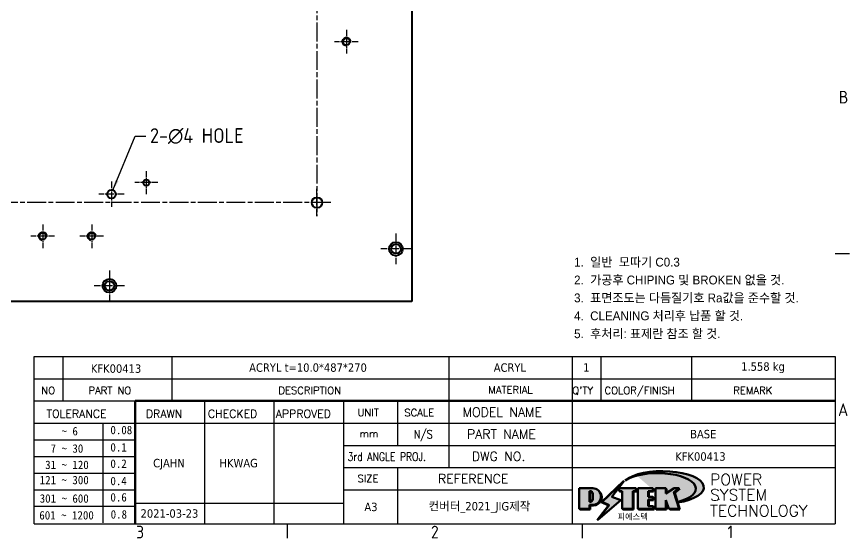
# Model space of a CAD drawing. Header units: millimetres. Extents: x 0 to 840, y 0 to 594.
# Drawn here: x 431.6 to 826.8, y 13.1 to 260.9 of the extents above; entities that cross this region are included whole.
import ezdxf
from ezdxf.enums import TextEntityAlignment as Align

# ---------------------------------------------------------------- set-up
doc = ezdxf.new("R2010")
doc.units = ezdxf.units.MM
doc.header["$LTSCALE"] = 2
doc.linetypes.add('CHAIN', pattern=[0.35429999999999995, 0.2362, -0.0295, 0.0591, -0.0295])
doc.layers.get('0').update_dxf_attribs({"color": 3, "lineweight": 25})
for name, color, linetype, lineweight in [('가시적인 것(ISO)', 3, 'Continuous', 40), ('가시적인 좁은 것(ISO)', 3, 'Continuous', 35), ('경계(ISO)', 7, 'Continuous', 25), ('기호(ISO)', 5, 'Continuous', 25), ('제목(ISO)', 5, 'Continuous', 50), ('중심 표식(ISO)', 1, 'Continuous', 25), ('중심선(ISO)', 1, 'Continuous', 25), ('해치(ISO)', 7, 'Continuous', 18)]:
    doc.layers.add(name, color=color, linetype=linetype, lineweight=lineweight)
doc.styles.add('HAN_291', font='')
doc.styles.add('HAN_370', font='', dxfattribs={"width": 2})
doc.styles.add('ISO Proportional', font='arial.ttf')
doc.styles.add('RC_284', font='ROMANC.shx')
doc.styles.add('RC_287', font='ROMANC.shx')
doc.styles.add('RC_292', font='ROMANC.shx')
doc.styles.add('ROMANT_294', font='romant.shx')
doc.styles.add('문자 텍스트_PSTEK_POSCO', font='isocp.shx')
doc.styles.add('치수 텍스트_PSTEK_POSCO', font='isocp.shx')
doc.styles.add('텍스트 스타일198', font='tahoma.ttf')
doc.styles.add('텍스트 스타일333', font='ROMANC.shx', dxfattribs={"width": 0.800000011920929})
doc.styles.get('HAN_291').set_extended_font_data('GulimChe')
doc.styles.get('HAN_370').set_extended_font_data('GulimChe')
doc.dimstyles.new('치수_PSTEK_POSCO$7', dxfattribs={"dimscale": 2, "dimtxt": 3.5, "dimasz": 2.5, "dimexe": 2, "dimexo": 2.5, "dimgap": 1, "dimtad": 1, "dimrnd": 1e-08, "dimdsep": 46, "dimtxsty": '치수 텍스트_PSTEK_POSCO', "dimcen": 0.09, "dimdle": 10, "dimclrd": 7, "dimclre": 7, "dimclrt": 2, "dimadec": 1, "dimazin": 2, "dimtfac": 1, "dimtmove": 0, "dimatfit": 3, "dimfxl": 0, "dimtolj": 1, "dimlwd": -1, "dimlwe": -1, "dimarcsym": 0})

# ---------------------------------------------------------------- blocks, each defined once
blk = doc.blocks.new('경계 Default Border')
at = {"layer": '경계(ISO)'}
for p, q in [((410, 74.25000190734863), (413.4000015258789, 74.25000190734863)), ((280, 10), (280, 6.599999666213989)), ((350, 10), (350, 6.599999666213989))]:
    blk.add_line(p, q, dxfattribs=at)
at = {"layer": '경계(ISO)', "color": 2, "char_height": 3.00000011920929, "attachment_point": 7, "style": '문자 텍스트_PSTEK_POSCO'}
for s, insert in [('B', (410.878270202895, 109.8463944559917)), ('A', (410.7144008173592, 35.61784856929444)), ('3', (244.1685395229535, 6.57139439638704)), ('2', (314.127739416884, 6.57139439638704)), ('1', (384.4860661041481, 6.59999988079071))]:
    blk.add_mtext(s, dxfattribs=dict(at, insert=insert))
blk = doc.blocks.new('제목 블록 PSTEK')
for color, points in [(252, [(317.2195697678507, 17.0593801673321), (322.0326348870767, 21.62682475217465), (322.2781991042243, 21.94392121864296), (317.0471853425802, 16.97985676345368), (318.7512090904202, 16.1899260703855), (316.0018030350395, 12.71868385740789), (316.3356552234328, 13.00206718743325), (318.9235935156908, 16.2694494742633)]), (5, [(321.6183518841322, 17.4193704504104), (319.5281351041078, 18.24969419629727), (322.4505835294948, 22.02344462252142), (317.2195697678507, 17.0593801673321), (318.9235935156908, 16.2694494742633), (316.1741874603099, 12.79820726128571)]), (1, [(324.4839107253602, 19.60711530335299), (325.2419748254881, 19.60711530335299), (325.2419748254881, 20.25857663940324), (321.2266040451076, 20.25857663940324), (321.2266040451076, 19.60711530335299), (321.9846681452406, 19.60711530335299), (321.9846681452406, 15.3430047401139), (324.4839107253602, 15.3430047401139)]), (252, [(324.6615819988275, 19.45905590879572), (325.4196460989604, 19.45905590879572), (325.4196460989604, 20.11051724484596), (325.2419748254881, 20.11051724484596), (325.2419748254881, 19.60711530335299), (324.4839107253602, 19.60711530335299), (324.4839107253602, 15.3430047401139), (322.1623394187076, 15.3430047401139), (322.1623394187076, 15.19494534555726), (324.6615819988275, 15.19494534555726)]), (1, [(329.2277337269622, 20.25857663940324), (325.65654113025, 20.25857663940324), (325.65654113025, 15.3430047401139), (329.3580259941756, 15.3430047401139), (329.3580259941756, 15.9944660761648), (328.1137701654877, 15.9944660761648), (328.1137701654877, 17.56360607323003), (329.2277337269622, 17.56360607323003), (329.2277337269622, 18.25543873810179), (328.1137701654877, 18.25543873810179), (328.1137701654877, 19.60711530335299), (329.2277337269622, 19.60711530335299)]), (252, [(328.2914414389548, 19.45905590879572), (329.4054050004294, 19.45905590879572), (329.4054050004294, 20.11051724484596), (329.2277337269622, 20.11051724484596), (329.2277337269622, 19.60711530335299), (328.1137701654877, 19.60711530335299), (328.1137701654877, 18.25543873810179), (328.2914414389548, 18.25543873810179)]), (1, [(332.3312149849806, 20.25857663940324), (329.8592894925411, 20.25857663940324), (329.8592894925411, 15.3430047401139), (332.3312149849806, 15.3430047401139), (332.3312149849806, 17.4318630164523), (333.0701931098801, 15.3430047401139), (335.4855464857051, 15.3430047401139), (334.2514536401189, 19.30614745124769), (335.4379594596742, 20.25857663940324), (334.3071782107978, 20.25857663940324), (332.3312149849806, 18.99741471888304)]), (252, [(332.5088862584528, 20.1105172448466), (332.3312149849806, 20.1105172448466), (332.3312149849806, 18.99741471888368), (332.5088862584528, 19.11081371413894)]), (252, [(335.6156307331414, 20.11051724484596), (335.2535118015555, 20.11051724484596), (334.2514536401189, 19.30614745124769), (335.4855464857051, 15.3430047401139), (333.1954852176545, 15.3430047401139), (333.2478643833523, 15.19494534555726), (335.6632177591723, 15.19494534555726), (334.4291249135862, 19.15808805669106)]), (252, [(321.9846681452406, 19.60711530335299), (321.4042753185749, 19.60711530335299), (321.4042753185749, 19.45905590879572), (321.9846681452406, 19.45905590879572)]), (252, [(328.2914414389548, 17.41554667867274), (329.4054050004294, 17.41554667867274), (329.4054050004294, 18.10737934354514), (329.2277337269622, 18.10737934354514), (329.2277337269622, 17.56360607323003), (328.1137701654877, 17.56360607323003), (328.1137701654877, 15.9944660761648), (328.2914414389548, 15.9944660761648)]), (252, [(329.5356972676428, 15.8464066816075), (329.3580259941756, 15.8464066816075), (329.3580259941756, 15.3430047401139), (325.8342124037171, 15.3430047401139), (325.8342124037171, 15.19494534555726), (329.5356972676428, 15.19494534555726)]), (252, [(332.5088862584528, 16.92964231796647), (332.3312149849806, 17.43186301645164), (332.3312149849806, 15.3430047401139), (330.0369607660135, 15.3430047401139), (330.0369607660135, 15.19494534555726), (332.5088862584528, 15.19494534555726)])]:
    blk.add_hatch(color=color).paths.add_polyline_path(points)
h = blk.add_hatch(color=1)
edge = h.paths.add_edge_path(flags=0)
edge.add_line((314.2242174273352, 19.60711530335299), (314.2242174273352, 17.00126995915134))
edge.add_line((314.2242174273352, 17.00126995915134), (314.3485873187598, 17.00126995915134))
edge.add_arc((314.3485873187598, 17.6527312952023), 0.6514613360509371, 270, 360)
edge.add_line((315.0000486548106, 17.6527312952023), (315.0000486548106, 18.95565396730211))
edge.add_arc((314.3485873187598, 18.95565396730212), 0.6514613360508712, 0, 90)
edge.add_line((314.3485873187598, 19.60711530335299), (314.2242174273352, 19.60711530335299))
edge = h.paths.add_edge_path()
edge.add_arc((314.9847713324306, 18.28938669179658), 1.969189947606664, 269.9999999999959, 450)
edge.add_line((314.9847713324306, 20.25857663940318), (311.7664314776902, 20.25857663940324))
edge.add_line((311.7664314776902, 20.25857663940324), (311.7664314776902, 15.3430047401139))
edge.add_line((311.7664314776902, 15.3430047401139), (314.2242174273352, 15.3430047401139))
edge.add_line((314.2242174273352, 15.3430047401139), (314.2242174273352, 16.32019674418991))
edge.add_line((314.2242174273352, 16.32019674418991), (314.9847713324307, 16.32019674418991))
h = blk.add_hatch(color=252)
edge = h.paths.add_edge_path()
edge.add_arc((314.9847713324309, 18.28938669179657), 1.969189947606666, 270, 406.8278729790604)
edge.add_arc((315.1624426058984, 18.1413272972396), 1.969189947606962, -90, 53.560984836317004, ccw=False)
edge.add_line((315.1624426058984, 16.17213734963263), (314.4018887008024, 16.17213734963263))
edge.add_line((314.4018887008024, 16.17213734963263), (314.4018887008024, 15.19494534555726))
edge.add_line((314.4018887008024, 15.19494534555726), (311.9441027511573, 15.19494534555726))
edge.add_line((311.9441027511573, 15.19494534555726), (311.9441027511573, 15.3430047401139))
edge.add_line((311.9441027511573, 15.3430047401139), (314.2242174273352, 15.3430047401139))
edge.add_line((314.2242174273352, 15.3430047401139), (314.2242174273352, 16.32019674418991))
edge.add_line((314.2242174273352, 16.32019674418991), (314.9847713324309, 16.32019674418991))
h = blk.add_hatch(color=252)
edge = h.paths.add_edge_path()
edge.add_line((314.4018887008024, 19.45905590879572), (314.5262585922315, 19.45905590879572))
edge.add_arc((314.5262585922314, 18.80759457274939), 0.6514613360463194, 60.4189348879147, 90.00000000000318, ccw=False)
edge.add_arc((314.3485873187602, 18.95565396730057), 0.6514613360524251, 39.96992292766206, 90.00000000009999)
edge.add_line((314.3485873187591, 19.60711530335307), (314.2242174273352, 19.60711530335298))
edge.add_line((314.2242174273352, 19.60711530335299), (314.2242174273352, 17.00126995915134))
edge.add_line((314.2242174273352, 17.00126995915134), (314.3485873187591, 17.00126995915134))
edge.add_arc((314.3485873187568, 17.652731295233), 0.6514613360816299, 270.0000000002, 274.6930825552478)
edge.add_line((314.4018887008024, 17.0034541317032), (314.4018887008024, 19.45905590879572))
at = {"layer": '해치(ISO)'}
h = blk.add_hatch(color=140, dxfattribs=at)
edge = h.paths.add_edge_path()
edge.add_ellipse((330.3660919371412, 20.15576403068321), major_axis=(9.100907360794343, 0), ratio=0.4069904968023172, start_angle=301.3098473703837, end_angle=507.7436900681698)
edge.add_ellipse((331.5340919371412, 20.4634168429492), major_axis=(-9.82350664112931, 0), ratio=0.3942600559756514, start_angle=111.51207141178469, end_angle=334.47025347086895, ccw=False)
edge.add_line((335.1363447531188, 16.8601935978785), (335.0955236905705, 16.99119398620872))
at = {"color": 180}
for p, q in [((182.475792979055, 11.79100474011392), (182.4757929790549, 51.56524660363496)), ((182.4757929790549, 51.56524660363496), (372.4757929537551, 51.56524660363496)), ((189.2651435055721, 51.56524660363496), (189.2651435055722, 41.00524660363494)), ((215.2152739891528, 41.00524660363494), (215.2152739891528, 51.56524660363496)), ((280.8758854511282, 51.56524660363496), (280.8758854511282, 41.00524660363494)), ((310.0881549537552, 51.56524660363496), (310.0881549537553, 41.00524660363494)), ((316.9044520275131, 51.56524660363496), (316.9044520275127, 41.00524660363494)), ((338.4566026226726, 51.56524660363496), (338.4566026226727, 41.00524660363494)), ((372.4757929537551, 51.56524660363496), (372.4757929537551, 11.79100474011389)), ((182.475792979055, 46.2852466036349), (372.4757929537551, 46.28524660363492)), ((182.475792979055, 41.00524660363493), (206.451475290024, 41.00524660363493)), ((222.9401812389276, 11.79100474011392), (222.9401812389276, 41.00524660363494)), ((239.4288871878316, 11.79100474011392), (239.4288871878316, 41.00524660363494)), ((255.9175931367356, 11.79100474011392), (255.9175931367356, 41.00524660363494)), ((268.6918866058747, 41.00524660363494), (268.6918866058747, 30.44524660363498)), ((280.8758854511282, 41.00524660363494), (280.8758854511282, 25.16524660363502)), ((310.088154953755, 41.00524660363494), (310.088154953755, 11.79100474011392)), ((182.475792979055, 35.72524660363497), (206.451475290024, 35.72524660363497)), ((198.8621818849491, 12.02524660363491), (198.8621818849491, 35.72524660363497)), ((206.451475290024, 35.72524660363497), (372.4757929537551, 35.72524660363497)), ((182.475792979055, 31.77524660363492), (206.451475290024, 31.77524660363492)), ((255.917593136736, 30.44524660363498), (372.4757929537552, 30.44524660363501)), ((182.475792979055, 27.82524660363487), (206.451475290024, 27.82524660363487)), ((182.475792979055, 23.87524660363505), (206.451475290024, 23.87524660363505)), ((255.9175931367359, 25.16524660363502), (372.4757929537552, 25.165246603635)), ((268.6918866058744, 25.16524660363502), (268.6918866058744, 11.79100474011392)), ((182.475792979055, 19.92524660363478), (206.451475290024, 19.92524660363478)), ((255.9175931367359, 19.88524660363481), (310.0881549537553, 19.88524660363481)), ((182.475792979055, 15.97524660363496), (206.451475290024, 15.97524660363496)), ((206.451475290024, 16.74100474011396), (255.9175931367359, 16.74100474011396)), ((182.475792979055, 11.79100474011392), (372.4757929537551, 11.79100474011389))]:
    blk.add_line(p, q, dxfattribs=at)
at = {"color": 7, "lineweight": 50}
for p, q in [((206.4514752900237, 11.79100474011392), (206.4514752900237, 41.00524660363494)), ((206.451475290024, 41.00524660363494), (372.4757929537551, 41.00524660363496))]:
    blk.add_line(p, q, dxfattribs=at)
at = {"color": 7}
for p, q in [((322.2781991042243, 21.94392121864296), (317.0471853425802, 16.97985676345368)), ((322.4505835294948, 22.02344462252142), (317.2195697678507, 17.0593801673321)), ((319.5281351041078, 18.24969419629727), (322.4505835294948, 22.02344462252142)), ((322.0326348870767, 21.62682475217465), (322.2781991042243, 21.94392121864296)), ((311.7664314776902, 20.25900474011391), (311.7664314776902, 15.34300474011391)), ((314.9847713324309, 20.25857663940324), (311.7664314776902, 20.25857663940324)), ((314.9847713324309, 20.25857663940324), (311.7664314776902, 20.25857663940324)), ((311.7664314776902, 20.25857663940324), (311.7664314776902, 15.3430047401139)), ((317.2195697678507, 17.0593801673321), (322.0326348870767, 21.62682475217465)), ((325.2419748254881, 20.25857663940324), (321.2266040451076, 20.25857663940324)), ((321.2266040451076, 20.25857663940324), (321.2266040451076, 19.60711530335299)), ((325.2419748254881, 20.25857663940324), (321.2266040451076, 20.25857663940324)), ((321.2266040451076, 20.25857663940324), (321.2266040451076, 19.60711530335299)), ((325.2419748254881, 19.60711530335299), (325.2419748254881, 20.25857663940324)), ((325.2419748254881, 19.60711530335299), (325.2419748254881, 20.25857663940324)), ((325.4196460989604, 20.11051724484596), (325.2419748254881, 20.11051724484596)), ((325.2419748254881, 20.11051724484596), (325.2419748254881, 19.60711530335299)), ((325.4196460989604, 19.45905590879572), (325.4196460989604, 20.11051724484596)), ((329.2277337269622, 20.25857663940324), (325.65654113025, 20.25857663940324)), ((325.65654113025, 20.25857663940324), (325.65654113025, 15.3430047401139)), ((325.65654113025, 20.25857663940324), (325.65654113025, 15.3430047401139)), ((329.2277337269622, 20.25857663940324), (325.65654113025, 20.25857663940324)), ((329.2277337269622, 19.60711530335299), (329.2277337269622, 20.25857663940324)), ((329.2277337269622, 19.60711530335299), (329.2277337269622, 20.25857663940324)), ((329.4054050004294, 20.11051724484596), (329.2277337269622, 20.11051724484596)), ((329.2277337269622, 20.11051724484596), (329.2277337269622, 19.60711530335299)), ((329.4054050004294, 19.45905590879572), (329.4054050004294, 20.11051724484596)), ((332.3312149849806, 20.25857663940324), (329.8592894925411, 20.25857663940324)), ((329.8592894925411, 20.25857663940324), (329.8592894925411, 15.3430047401139)), ((329.8592894925411, 20.25857663940324), (329.8592894925411, 15.3430047401139)), ((332.3312149849806, 20.25857663940324), (329.8592894925411, 20.25857663940324)), ((334.3071782107978, 20.25857663940324), (332.3312149849806, 18.99741471888304)), ((332.3312149849806, 18.99741471888304), (332.3312149849806, 20.25857663940324)), ((334.3071782107978, 20.25857663940324), (332.3312149849806, 18.99741471888304)), ((332.3312149849806, 18.99741471888304), (332.3312149849806, 20.25857663940324)), ((332.5088862584528, 20.1105172448466), (332.3312149849806, 20.1105172448466)), ((332.3312149849806, 20.1105172448466), (332.3312149849806, 18.99741471888368)), ((332.5088862584528, 19.11081371413894), (332.5088862584528, 20.1105172448466)), ((334.2514536401189, 19.30614745124769), (335.4379594596742, 20.25857663940324)), ((334.2514536401189, 19.30614745124769), (335.4379594596742, 20.25857663940324)), ((335.2535118015555, 20.11051724484596), (334.2514536401189, 19.30614745124769)), ((335.4379594596742, 20.25857663940324), (334.3071782107978, 20.25857663940324)), ((335.4379594596742, 20.25857663940324), (334.3071782107978, 20.25857663940324)), ((334.4291249135862, 19.15808805669104), (335.6156307331414, 20.11051724484596)), ((335.6156307331414, 20.11051724484596), (335.2535118015555, 20.11051724484596)), ((314.2242174273352, 17.00126995915134), (314.2242174273352, 19.60711530335299)), ((314.2242174273352, 19.60711530335299), (314.3485873187591, 19.60711530335299)), ((314.3485873187591, 19.60711530335299), (314.2242174273352, 19.60711530335299)), ((314.2242174273352, 19.60711530335299), (314.2242174273352, 17.00126995915134)), ((314.2242174273352, 17.00126995915134), (314.2242174273352, 19.60711530335299)), ((314.2242174273352, 19.60711530335299), (314.3485873187591, 19.60711530335299)), ((314.4018887008024, 19.45905590879572), (314.5262585922314, 19.45905590879572)), ((314.4018887008024, 17.0034541317032), (314.4018887008024, 19.45905590879572)), ((315.0000486548106, 18.95565396730275), (315.0000486548106, 17.65273129520161)), ((315.0000486548106, 18.95565396730275), (315.0000486548106, 17.65273129520161)), ((321.6183518841322, 17.4193704504104), (319.5281351041078, 18.24969419629727)), ((321.2266040451076, 19.60711530335299), (321.9846681452406, 19.60711530335299)), ((321.2266040451076, 19.60711530335299), (321.9846681452406, 19.60711530335299)), ((321.4042753185749, 19.60711530335299), (321.4042753185749, 19.45905590879572)), ((321.9846681452406, 19.60711530335299), (321.4042753185749, 19.60711530335299)), ((321.4042753185749, 19.45905590879572), (321.9846681452406, 19.45905590879572)), ((321.9846681452406, 19.60711530335299), (321.9846681452406, 15.3430047401139)), ((321.9846681452406, 19.45905590879572), (321.9846681452406, 19.60711530335299)), ((321.9846681452406, 19.60711530335299), (321.9846681452406, 15.3430047401139)), ((324.4839107253602, 19.60711530335299), (325.2419748254881, 19.60711530335299)), ((324.4839107253602, 15.3430047401139), (324.4839107253602, 19.60711530335299)), ((325.2419748254881, 19.60711530335299), (324.4839107253602, 19.60711530335299)), ((324.4839107253602, 19.60711530335299), (324.4839107253602, 15.3430047401139)), ((324.4839107253602, 19.60711530335299), (325.2419748254881, 19.60711530335299)), ((324.4839107253602, 15.3430047401139), (324.4839107253602, 19.60711530335299)), ((324.6615819988275, 19.45905590879572), (325.4196460989604, 19.45905590879572)), ((324.6615819988275, 15.19494534555726), (324.6615819988275, 19.45905590879572)), ((328.1137701654877, 18.25543873810179), (328.1137701654877, 19.60711530335299)), ((328.1137701654877, 19.60711530335299), (329.2277337269622, 19.60711530335299)), ((329.2277337269622, 19.60711530335299), (328.1137701654877, 19.60711530335299)), ((328.1137701654877, 19.60711530335299), (328.1137701654877, 18.25543873810179)), ((328.1137701654877, 18.25543873810179), (328.1137701654877, 19.60711530335299)), ((328.1137701654877, 19.60711530335299), (329.2277337269622, 19.60711530335299)), ((329.2277337269622, 18.25543873810179), (328.1137701654877, 18.25543873810179)), ((328.1137701654877, 18.25543873810179), (328.2914414389548, 18.25543873810179)), ((329.2277337269622, 18.25543873810179), (328.1137701654877, 18.25543873810179)), ((328.2914414389548, 18.25543873810179), (328.2914414389548, 19.45905590879572)), ((328.2914414389548, 19.45905590879572), (329.4054050004294, 19.45905590879572)), ((329.2277337269622, 17.56360607323003), (329.2277337269622, 18.25543873810179)), ((329.2277337269622, 17.56360607323003), (329.2277337269622, 18.25543873810179)), ((329.4054050004294, 18.10737934354514), (329.2277337269622, 18.10737934354514)), ((329.2277337269622, 18.10737934354514), (329.2277337269622, 17.56360607323003)), ((329.4054050004294, 17.41554667867274), (329.4054050004294, 18.10737934354514)), ((332.3312149849806, 18.99741471888368), (332.5088862584528, 19.11081371413894)), ((335.4855464857051, 15.3430047401139), (334.2514536401189, 19.30614745124769)), ((334.2514536401189, 19.30614745124769), (335.4855464857051, 15.3430047401139)), ((335.4855464857051, 15.3430047401139), (334.2514536401189, 19.30614745124769)), ((335.6632177591723, 15.19494534555726), (334.4291249135862, 19.15808805669104)), ((314.3485873187591, 17.00126995915134), (314.2242174273352, 17.00126995915134)), ((314.2242174273352, 17.00126995915134), (314.3485873187591, 17.00126995915134)), ((314.3485873187591, 17.00126995915134), (314.2242174273352, 17.00126995915134)), ((314.2242174273352, 16.32019674418991), (314.9847713324309, 16.32019674418991)), ((314.2242174273352, 15.3430047401139), (314.2242174273352, 16.32019674418991)), ((314.9847713324309, 16.32019674418991), (314.2242174273352, 16.32019674418991)), ((314.2242174273352, 16.32019674418991), (314.2242174273352, 15.3430047401139)), ((314.2242174273352, 16.32019674418991), (314.9847713324309, 16.32019674418991)), ((314.2242174273352, 15.3430047401139), (314.2242174273352, 16.32019674418991)), ((314.4018887008024, 16.17213734963263), (315.162442605898, 16.17213734963263)), ((314.4018887008024, 15.19494534555726), (314.4018887008024, 16.17213734963263)), ((318.7512090904202, 16.1899260703855), (316.0018030350395, 12.71868385740789)), ((316.1741874603099, 12.79820726128571), (321.6183518841322, 17.4193704504104)), ((318.9235935156908, 16.2694494742633), (316.1741874603099, 12.79820726128571)), ((316.3356552234328, 13.00206718743325), (318.9235935156908, 16.2694494742633)), ((317.0471853425802, 16.97985676345368), (318.7512090904202, 16.1899260703855)), ((318.9235935156908, 16.2694494742633), (317.2195697678507, 17.0593801673321)), ((317.2195697678507, 17.0593801673321), (318.9235935156908, 16.2694494742633)), ((328.1137701654877, 17.56360607323003), (329.2277337269622, 17.56360607323003)), ((328.1137701654877, 15.9944660761648), (328.1137701654877, 17.56360607323003)), ((329.2277337269622, 17.56360607323003), (328.1137701654877, 17.56360607323003)), ((328.1137701654877, 17.56360607323003), (328.1137701654877, 15.9944660761648)), ((328.1137701654877, 17.56360607323003), (329.2277337269622, 17.56360607323003)), ((328.1137701654877, 15.9944660761648), (328.1137701654877, 17.56360607323003)), ((329.3580259941756, 15.9944660761648), (328.1137701654877, 15.9944660761648)), ((328.1137701654877, 15.9944660761648), (328.2914414389548, 15.9944660761648)), ((329.3580259941756, 15.9944660761648), (328.1137701654877, 15.9944660761648)), ((328.2914414389548, 15.9944660761648), (328.2914414389548, 17.41554667867274)), ((328.2914414389548, 17.41554667867274), (329.4054050004294, 17.41554667867274)), ((329.3580259941756, 15.3430047401139), (329.3580259941756, 15.9944660761648)), ((329.3580259941756, 15.3430047401139), (329.3580259941756, 15.9944660761648)), ((329.5356972676428, 15.8464066816075), (329.3580259941756, 15.8464066816075)), ((329.3580259941756, 15.8464066816075), (329.3580259941756, 15.3430047401139)), ((329.5356972676428, 15.19494534555726), (329.5356972676428, 15.8464066816075)), ((332.3312149849806, 17.4318630164523), (333.0701931098801, 15.3430047401139)), ((332.3312149849806, 15.3430047401139), (332.3312149849806, 17.4318630164523)), ((332.5088862584528, 16.92964231796647), (332.3312149849806, 17.43186301645164)), ((332.3312149849806, 17.43186301645164), (332.3312149849806, 15.3430047401139)), ((332.3312149849806, 17.4318630164523), (333.0701931098801, 15.3430047401139)), ((332.3312149849806, 15.3430047401139), (332.3312149849806, 17.4318630164523)), ((332.5088862584528, 15.19494534555726), (332.5088862584528, 16.92964231796647)), ((345.0447381189468, 17.50375595811051), (344.9867755289346, 17.689895936919)), ((311.7664314776902, 15.3430047401139), (314.2242174273352, 15.3430047401139)), ((311.7664314776902, 15.3430047401139), (314.2242174273352, 15.3430047401139)), ((314.2242174273352, 15.3430047401139), (311.9441027511573, 15.3430047401139)), ((311.9441027511573, 15.3430047401139), (311.9441027511573, 15.19494534555726)), ((311.9441027511573, 15.19494534555726), (314.4018887008024, 15.19494534555726)), ((321.9846681452406, 15.3430047401139), (324.4839107253602, 15.3430047401139)), ((321.9846681452406, 15.3430047401139), (324.4839107253602, 15.3430047401139)), ((324.4839107253602, 15.3430047401139), (322.1623394187076, 15.3430047401139)), ((322.1623394187076, 15.3430047401139), (322.1623394187076, 15.19494534555726)), ((322.1623394187076, 15.19494534555726), (324.6615819988275, 15.19494534555726)), ((325.65654113025, 15.3430047401139), (329.3580259941756, 15.3430047401139)), ((325.65654113025, 15.3430047401139), (329.3580259941756, 15.3430047401139)), ((329.3580259941756, 15.3430047401139), (325.8342124037171, 15.3430047401139)), ((325.8342124037171, 15.3430047401139), (325.8342124037171, 15.19494534555726)), ((325.8342124037171, 15.19494534555726), (329.5356972676428, 15.19494534555726)), ((329.8592894925411, 15.3430047401139), (332.3312149849806, 15.3430047401139)), ((329.8592894925411, 15.3430047401139), (332.3312149849806, 15.3430047401139)), ((332.3312149849806, 15.3430047401139), (330.0369607660135, 15.3430047401139)), ((330.0369607660135, 15.3430047401139), (330.0369607660135, 15.19494534555726)), ((330.0369607660135, 15.19494534555726), (332.5088862584528, 15.19494534555726)), ((333.0701931098801, 15.3430047401139), (335.4855464857051, 15.3430047401139)), ((333.0701931098801, 15.3430047401139), (335.4855464857051, 15.3430047401139)), ((335.4855464857051, 15.3430047401139), (333.1954852176545, 15.3430047401139)), ((333.1954852176545, 15.3430047401139), (333.2478643833523, 15.19494534555726)), ((333.2478643833523, 15.19494534555726), (335.6632177591723, 15.19494534555726)), ((316.0018030350395, 12.71868385740789), (316.3356552234328, 13.00206718743325))]:
    blk.add_line(p, q, dxfattribs=at)
at = {"color": 5}
for p, q in [((322.4505835294948, 22.02344462252142), (317.2195697678507, 17.0593801673321)), ((319.5281351041078, 18.24969419629727), (322.4505835294948, 22.02344462252142)), ((321.6183518841322, 17.4193704504104), (319.5281351041078, 18.24969419629727)), ((316.1741874603099, 12.79820726128571), (321.6183518841322, 17.4193704504104)), ((318.9235935156908, 16.2694494742633), (316.1741874603099, 12.79820726128571)), ((317.2195697678507, 17.0593801673321), (318.9235935156908, 16.2694494742633))]:
    blk.add_line(p, q, dxfattribs=at)
at = {"color": 1}
for p, q in [((314.9847713324309, 20.25857663940324), (311.7664314776902, 20.25857663940324)), ((311.7664314776902, 20.25857663940324), (311.7664314776902, 15.3430047401139)), ((325.2419748254881, 20.25857663940324), (321.2266040451076, 20.25857663940324)), ((321.2266040451076, 20.25857663940324), (321.2266040451076, 19.60711530335299)), ((325.2419748254881, 19.60711530335299), (325.2419748254881, 20.25857663940324)), ((329.2277337269622, 20.25857663940324), (325.65654113025, 20.25857663940324)), ((325.65654113025, 20.25857663940324), (325.65654113025, 15.3430047401139)), ((329.2277337269622, 19.60711530335299), (329.2277337269622, 20.25857663940324)), ((332.3312149849806, 20.25857663940324), (329.8592894925411, 20.25857663940324)), ((329.8592894925411, 20.25857663940324), (329.8592894925411, 15.3430047401139)), ((334.3071782107978, 20.25857663940324), (332.3312149849806, 18.99741471888304)), ((332.3312149849806, 18.99741471888304), (332.3312149849806, 20.25857663940324)), ((334.2514536401189, 19.30614745124769), (335.4379594596742, 20.25857663940324)), ((335.4379594596742, 20.25857663940324), (334.3071782107978, 20.25857663940324)), ((314.2242174273352, 17.00126995915134), (314.2242174273352, 19.60711530335299)), ((314.2242174273352, 19.60711530335299), (314.3485873187591, 19.60711530335299)), ((315.0000486548106, 18.95565396730275), (315.0000486548106, 17.65273129520161)), ((321.2266040451076, 19.60711530335299), (321.9846681452406, 19.60711530335299)), ((321.9846681452406, 19.60711530335299), (321.9846681452406, 15.3430047401139)), ((324.4839107253602, 19.60711530335299), (325.2419748254881, 19.60711530335299)), ((324.4839107253602, 15.3430047401139), (324.4839107253602, 19.60711530335299)), ((328.1137701654877, 18.25543873810179), (328.1137701654877, 19.60711530335299)), ((328.1137701654877, 19.60711530335299), (329.2277337269622, 19.60711530335299)), ((329.2277337269622, 18.25543873810179), (328.1137701654877, 18.25543873810179)), ((329.2277337269622, 17.56360607323003), (329.2277337269622, 18.25543873810179)), ((335.4855464857051, 15.3430047401139), (334.2514536401189, 19.30614745124769)), ((314.3485873187591, 17.00126995915134), (314.2242174273352, 17.00126995915134)), ((314.2242174273352, 16.32019674418991), (314.9847713324309, 16.32019674418991)), ((314.2242174273352, 15.3430047401139), (314.2242174273352, 16.32019674418991)), ((328.1137701654877, 17.56360607323003), (329.2277337269622, 17.56360607323003)), ((328.1137701654877, 15.9944660761648), (328.1137701654877, 17.56360607323003)), ((329.3580259941756, 15.9944660761648), (328.1137701654877, 15.9944660761648)), ((329.3580259941756, 15.3430047401139), (329.3580259941756, 15.9944660761648)), ((332.3312149849806, 17.4318630164523), (333.0701931098801, 15.3430047401139)), ((332.3312149849806, 15.3430047401139), (332.3312149849806, 17.4318630164523)), ((311.7664314776902, 15.3430047401139), (314.2242174273352, 15.3430047401139)), ((321.9846681452406, 15.3430047401139), (324.4839107253602, 15.3430047401139)), ((325.65654113025, 15.3430047401139), (329.3580259941756, 15.3430047401139)), ((329.8592894925411, 15.3430047401139), (332.3312149849806, 15.3430047401139)), ((333.0701931098801, 15.3430047401139), (335.4855464857051, 15.3430047401139))]:
    blk.add_line(p, q, dxfattribs=at)
at = {"color": 7}
for centre, radius, start, end in [((314.9847713324309, 18.28938669179658), 1.969189947606665, 270, 90), ((314.9847713324309, 18.28938669179658), 1.969189947606665, 270, 90), ((314.3485873187598, 18.95565396730211), 0.6514613360508712, 0, 90), ((314.3485873187602, 18.95565396730057), 0.6514613360524251, 39.96992292766117, 90), ((314.3485873187598, 18.95565396730212), 0.6514613360508712, 0, 90), ((314.5262585922314, 18.80759457274939), 0.6514613360463193, 60.41893488791137, 90), ((314.9847713324307, 18.2893866917965), 1.969189947606594, 270, 46.82787297909833), ((315.1624426058984, 18.1413272972396), 1.969189947606961, 270, 53.56098483636067), ((314.3485873187597, 17.65273129520228), 0.6514613360509381, 270, 0), ((314.3485873187598, 17.6527312952023), 0.6514613360509381, 270, 0), ((314.3485873187568, 17.652731295233), 0.6514613360816299, 270, 274.6930825552478)]:
    blk.add_arc(centre, radius, start, end, dxfattribs=at)
at = {"color": 1}
for centre, radius, start, end in [((314.9847713324309, 18.28938669179657), 1.969189947606665, 270, 90), ((314.3485873187598, 18.95565396730211), 0.6514613360508712, 0, 90), ((314.3485873187598, 17.6527312952023), 0.6514613360509381, 270, 0)]:
    blk.add_arc(centre, radius, start, end, dxfattribs=at)
at = {"layer": '제목(ISO)', "lineweight": 18}
blk.add_line((182.475792979055, 35.72500474011393), (182.475792979055, 11.79100474011392), dxfattribs=at)
at = {"layer": '제목(ISO)'}
for p, q in [((322.2781991042243, 21.94392121864296), (317.0471853425802, 16.97985676345368)), ((322.4505835294948, 22.02344462252142), (317.2195697678507, 17.0593801673321)), ((319.5281351041078, 18.24969419629727), (322.4505835294948, 22.02344462252142)), ((322.0326348870767, 21.62682475217465), (322.2781991042243, 21.94392121864296)), ((314.9847713324306, 20.25857663940324), (311.7664314776902, 20.25857663940324)), ((311.7664314776902, 20.25857663940324), (311.7664314776902, 15.3430047401139)), ((317.2195697678507, 17.0593801673321), (322.0326348870767, 21.62682475217465)), ((325.2419748254881, 20.25857663940324), (321.2266040451076, 20.25857663940324)), ((321.2266040451076, 20.25857663940324), (321.2266040451076, 19.60711530335299)), ((325.2419748254881, 19.60711530335299), (325.2419748254881, 20.25857663940324)), ((325.4196460989604, 20.11051724484596), (325.2419748254881, 20.11051724484596)), ((325.2419748254881, 20.11051724484596), (325.2419748254881, 19.60711530335299)), ((325.4196460989604, 19.45905590879572), (325.4196460989604, 20.11051724484596)), ((329.2277337269622, 20.25857663940324), (325.65654113025, 20.25857663940324)), ((325.65654113025, 20.25857663940324), (325.65654113025, 15.3430047401139)), ((329.2277337269622, 19.60711530335299), (329.2277337269622, 20.25857663940324)), ((329.4054050004294, 20.11051724484596), (329.2277337269622, 20.11051724484596)), ((329.2277337269622, 20.11051724484596), (329.2277337269622, 19.60711530335299)), ((329.4054050004294, 19.45905590879572), (329.4054050004294, 20.11051724484596)), ((332.3312149849806, 20.25857663940324), (329.8592894925411, 20.25857663940324)), ((329.8592894925411, 20.25857663940324), (329.8592894925411, 15.3430047401139)), ((334.3071782107978, 20.25857663940324), (332.3312149849806, 18.99741471888304)), ((332.3312149849806, 18.99741471888304), (332.3312149849806, 20.25857663940324)), ((332.5088862584528, 20.1105172448466), (332.3312149849806, 20.1105172448466)), ((332.3312149849806, 20.1105172448466), (332.3312149849806, 18.99741471888368)), ((332.5088862584528, 19.11081371413894), (332.5088862584528, 20.1105172448466)), ((334.2514536401189, 19.30614745124769), (335.4379594596742, 20.25857663940324)), ((335.2535118015555, 20.11051724484596), (334.2514536401189, 19.30614745124769)), ((335.4379594596742, 20.25857663940324), (334.3071782107978, 20.25857663940324)), ((334.4291249135862, 19.15808805669106), (335.6156307331414, 20.11051724484596)), ((335.6156307331414, 20.11051724484596), (335.2535118015555, 20.11051724484596)), ((314.2242174273352, 17.00126995915134), (314.2242174273352, 19.60711530335299)), ((314.2242174273352, 19.60711530335299), (314.3485873187598, 19.60711530335299)), ((314.3485873187591, 19.60711530335299), (314.2242174273352, 19.60711530335299)), ((314.2242174273352, 19.60711530335299), (314.2242174273352, 17.00126995915134)), ((314.4018887008024, 19.45905590879572), (314.5262585922314, 19.45905590879572)), ((314.4018887008024, 17.0034541317032), (314.4018887008024, 19.45905590879572)), ((315.0000486548106, 18.95565396730211), (315.0000486548106, 17.6527312952023)), ((321.6183518841322, 17.4193704504104), (319.5281351041078, 18.24969419629727)), ((321.2266040451076, 19.60711530335299), (321.9846681452406, 19.60711530335299)), ((321.9846681452406, 19.60711530335299), (321.4042753185749, 19.60711530335299)), ((321.4042753185749, 19.60711530335299), (321.4042753185749, 19.45905590879572)), ((321.4042753185749, 19.45905590879572), (321.9846681452406, 19.45905590879572)), ((321.9846681452406, 19.60711530335299), (321.9846681452406, 15.3430047401139)), ((321.9846681452406, 19.45905590879572), (321.9846681452406, 19.60711530335299)), ((324.4839107253602, 19.60711530335299), (325.2419748254881, 19.60711530335299)), ((324.4839107253602, 15.3430047401139), (324.4839107253602, 19.60711530335299)), ((325.2419748254881, 19.60711530335299), (324.4839107253602, 19.60711530335299)), ((324.4839107253602, 19.60711530335299), (324.4839107253602, 15.3430047401139)), ((324.6615819988275, 19.45905590879572), (325.4196460989604, 19.45905590879572)), ((324.6615819988275, 15.19494534555726), (324.6615819988275, 19.45905590879572)), ((328.1137701654877, 18.25543873810179), (328.1137701654877, 19.60711530335299)), ((328.1137701654877, 19.60711530335299), (329.2277337269622, 19.60711530335299)), ((329.2277337269622, 19.60711530335299), (328.1137701654877, 19.60711530335299)), ((328.1137701654877, 19.60711530335299), (328.1137701654877, 18.25543873810179)), ((329.2277337269622, 18.25543873810179), (328.1137701654877, 18.25543873810179)), ((328.1137701654877, 18.25543873810179), (328.2914414389548, 18.25543873810179)), ((328.2914414389548, 19.45905590879572), (329.4054050004294, 19.45905590879572)), ((328.2914414389548, 18.25543873810179), (328.2914414389548, 19.45905590879572)), ((329.2277337269622, 17.56360607323003), (329.2277337269622, 18.25543873810179)), ((329.4054050004294, 18.10737934354514), (329.2277337269622, 18.10737934354514)), ((329.2277337269622, 18.10737934354514), (329.2277337269622, 17.56360607323003)), ((329.4054050004294, 17.41554667867274), (329.4054050004294, 18.10737934354514)), ((332.3312149849806, 18.99741471888368), (332.5088862584528, 19.11081371413894)), ((335.4855464857051, 15.3430047401139), (334.2514536401189, 19.30614745124769)), ((334.2514536401189, 19.30614745124769), (335.4855464857051, 15.3430047401139)), ((335.6632177591723, 15.19494534555726), (334.4291249135862, 19.15808805669106)), ((314.3485873187598, 17.00126995915134), (314.2242174273352, 17.00126995915134)), ((314.2242174273352, 17.00126995915134), (314.3485873187591, 17.00126995915134)), ((314.2242174273352, 15.3430047401139), (314.2242174273352, 16.32019674418991)), ((314.2242174273352, 16.32019674418991), (314.9847713324307, 16.32019674418991)), ((314.9847713324309, 16.32019674418991), (314.2242174273352, 16.32019674418991)), ((314.2242174273352, 16.32019674418991), (314.2242174273352, 15.3430047401139)), ((314.4018887008024, 15.19494534555726), (314.4018887008024, 16.17213734963263)), ((314.4018887008024, 16.17213734963263), (315.1624426058984, 16.17213734963263)), ((318.7512090904202, 16.1899260703855), (316.0018030350395, 12.71868385740789)), ((316.1741874603099, 12.79820726128571), (321.6183518841322, 17.4193704504104)), ((318.9235935156908, 16.2694494742633), (316.1741874603099, 12.79820726128571)), ((316.3356552234328, 13.00206718743325), (318.9235935156908, 16.2694494742633)), ((317.0471853425802, 16.97985676345368), (318.7512090904202, 16.1899260703855)), ((317.2195697678507, 17.0593801673321), (318.9235935156908, 16.2694494742633)), ((318.9235935156908, 16.2694494742633), (317.2195697678507, 17.0593801673321)), ((328.1137701654877, 15.9944660761648), (328.1137701654877, 17.56360607323003)), ((328.1137701654877, 17.56360607323003), (329.2277337269622, 17.56360607323003)), ((329.2277337269622, 17.56360607323003), (328.1137701654877, 17.56360607323003)), ((328.1137701654877, 17.56360607323003), (328.1137701654877, 15.9944660761648)), ((329.3580259941756, 15.9944660761648), (328.1137701654877, 15.9944660761648)), ((328.1137701654877, 15.9944660761648), (328.2914414389548, 15.9944660761648)), ((328.2914414389548, 17.41554667867274), (329.4054050004294, 17.41554667867274)), ((328.2914414389548, 15.9944660761648), (328.2914414389548, 17.41554667867274)), ((329.3580259941756, 15.3430047401139), (329.3580259941756, 15.9944660761648)), ((329.5356972676428, 15.8464066816075), (329.3580259941756, 15.8464066816075)), ((329.3580259941756, 15.8464066816075), (329.3580259941756, 15.3430047401139)), ((329.5356972676428, 15.19494534555726), (329.5356972676428, 15.8464066816075)), ((332.3312149849806, 15.3430047401139), (332.3312149849806, 17.4318630164523)), ((332.3312149849806, 17.4318630164523), (333.0701931098801, 15.3430047401139)), ((332.5088862584528, 16.92964231796647), (332.3312149849806, 17.43186301645164)), ((332.3312149849806, 17.43186301645164), (332.3312149849806, 15.3430047401139)), ((332.5088862584528, 15.19494534555726), (332.5088862584528, 16.92964231796647)), ((311.7664314776902, 15.3430047401139), (314.2242174273352, 15.3430047401139)), ((314.2242174273352, 15.3430047401139), (311.9441027511573, 15.3430047401139)), ((311.9441027511573, 15.3430047401139), (311.9441027511573, 15.19494534555726)), ((311.9441027511573, 15.19494534555726), (314.4018887008024, 15.19494534555726)), ((321.9846681452406, 15.3430047401139), (324.4839107253602, 15.3430047401139)), ((324.4839107253602, 15.3430047401139), (322.1623394187076, 15.3430047401139)), ((322.1623394187076, 15.3430047401139), (322.1623394187076, 15.19494534555726)), ((322.1623394187076, 15.19494534555726), (324.6615819988275, 15.19494534555726)), ((325.65654113025, 15.3430047401139), (329.3580259941756, 15.3430047401139)), ((329.3580259941756, 15.3430047401139), (325.8342124037171, 15.3430047401139)), ((325.8342124037171, 15.3430047401139), (325.8342124037171, 15.19494534555726)), ((325.8342124037171, 15.19494534555726), (329.5356972676428, 15.19494534555726)), ((329.8592894925411, 15.3430047401139), (332.3312149849806, 15.3430047401139)), ((332.3312149849806, 15.3430047401139), (330.0369607660135, 15.3430047401139)), ((330.0369607660135, 15.3430047401139), (330.0369607660135, 15.19494534555726)), ((330.0369607660135, 15.19494534555726), (332.5088862584528, 15.19494534555726)), ((333.0701931098801, 15.3430047401139), (335.4855464857051, 15.3430047401139)), ((335.4855464857051, 15.3430047401139), (333.1954852176545, 15.3430047401139)), ((333.1954852176545, 15.3430047401139), (333.2478643833523, 15.19494534555726)), ((333.2478643833523, 15.19494534555726), (335.6632177591723, 15.19494534555726)), ((316.0018030350395, 12.71868385740789), (316.3356552234328, 13.00206718743325))]:
    blk.add_line(p, q, dxfattribs=at)
at = {"layer": '제목(ISO)', "color": 4}
blk.add_line((335.1363447531188, 16.8601935978785), (335.0955236905705, 16.99119398620872), dxfattribs=at)
at = {"layer": '제목(ISO)'}
for centre, radius, start, end in [((314.9847713324306, 18.28938669179658), 1.969189947606664, 46.82787297909431, 90), ((314.3485873187598, 18.95565396730212), 0.6514613360508712, 0, 90), ((314.3485873187602, 18.95565396730057), 0.6514613360524251, 39.96992292766117, 90), ((314.5262585922314, 18.80759457274939), 0.6514613360463193, 60.41893488791137, 90), ((314.9847713324307, 18.2893866917965), 1.969189947606594, 270, 46.82787297909833), ((314.9847713324309, 18.28938669179657), 1.969189947606666, 270, 46.8278729790603), ((315.1624426058984, 18.1413272972396), 1.969189947606962, 270, 53.56098483631701), ((314.3485873187598, 17.6527312952023), 0.6514613360509371, 270, 0), ((314.3485873187568, 17.652731295233), 0.6514613360816299, 270, 274.6930825552478)]:
    blk.add_arc(centre, radius, start, end, dxfattribs=at)
at = {"layer": '제목(ISO)', "color": 4}
for centre, major_axis, ratio, start_param, end_param in [((331.5340919371412, 20.4634168429492), (9.82350664112931, 0), 0.3942600559756514, 5.087845455444478, 8.97919982663645), ((330.3660919371412, 20.15576403068321), (9.100907360794343, 0), 0.4069904968023172, 5.258848905294775, 8.861799147915196)]:
    blk.add_ellipse(centre, major_axis=major_axis, ratio=ratio, start_param=start_param, end_param=end_param, dxfattribs=at)
at = {"color": 2}
for s, height, style, p in [('NO', 1.742399930953979, 'RC_284', (184.135398793432, 42.62317362549192)), ('PART NO', 1.742399930953979, 'RC_284', (195.3359407378685, 42.62317362549192)), ('DESCRIPTION', 1.742399930953979, 'RC_284', (240.4025565652523, 42.62317362549192)), ("Q'TY", 1.742399930953979, 'RC_284', (310.1440786515383, 42.62317362549192)), ('COLOR/FINISH', 1.742399930953979, 'RC_284', (317.7725341324144, 42.62317362549192)), ('REMARK', 1.742399930953979, 'RC_284', (348.346649953877, 42.62317362549192)), (' TOLERANCE', 1.899999976158142, 'RC_287', (184.0872874387979, 37.00893196870329)), ('DRAWN', 1.899999976158142, 'RC_287', (208.9766620976279, 37.00893196870329)), ('CHECKED', 1.899999976158142, 'RC_287', (223.6856844514997, 37.00893196870329)), ('APPROVED', 1.899999976158142, 'RC_287', (239.7795453577791, 37.00893196870329)), ('UNIT', 1.742399930953979, 'RC_284', (259.1652673287452, 37.34317362549218)), ('SCALE', 1.742399930953979, 'RC_284', (270.2934779252897, 37.34317362549218)), ('MODEL NAME', 2.178000062704086, 'RC_292', (284.096330289083, 37.25462520371384)), ('    ~ 6', 2.000000029802322, 'HAN_291', (183.7721304966814, 32.8176515608431)), ('0.08', 2.000000029802322, 'HAN_291', (200.5467345600617, 33.09873600004101)), ('PART NAME', 2.178000062704086, 'RC_292', (285.1416959765849, 32.03045329421792)), ('mm', 1.742399930953979, 'RC_284', (259.6505418159997, 32.3543089683787)), ('  7 ~ 30', 2.000000029802322, 'HAN_291', (183.7721304966814, 28.70538114822415)), ('0.1', 2.000000029802322, 'HAN_291', (200.5467345600617, 28.98646558742206)), (' DWG NO.', 2.178000062704086, 'RC_292', (284.8124284083233, 26.75045329421772)), (' 31 ~ 120', 2.000000029802322, 'HAN_291', (183.7721304966814, 24.82628181916237)), ('0.2', 2.000000029802322, 'HAN_291', (200.5467345600617, 25.10736625836028)), ('121 ~ 300', 2.000000029802322, 'HAN_291', (183.7721304966814, 21.21401206133254)), ('0.4', 2.000000029802322, 'HAN_291', (200.5467345600617, 20.99509650053045)), ('SIZE', 1.742399930953979, 'RC_284', (259.1652673287452, 21.69497768947366)), ('REFERENCE', 2.178000062704086, 'RC_292', (278.2741065029841, 21.43214925458022)), ('301 ~ 600', 2.000000029802322, 'HAN_291', (183.7721304966814, 16.83491273227077)), ('0.6', 2.000000029802322, 'HAN_291', (200.5467345600617, 17.11599717146868)), ('601 ~ 1200', 2.000000029802322, 'HAN_291', (183.6802025156883, 12.84759660881125)), ('0.8', 2.000000029802322, 'HAN_291', (200.6097246063884, 13.05732192299702))]:
    blk.add_text(s, height=height, dxfattribs=dict(at, style=style)).set_placement(p)
at = {"color": 2, "style": 'RC_284'}
blk.add_text('MATERIAL', height=1.742399930953979, dxfattribs=at).set_placement((295.4820202024417, 43.64524660363492), align=Align.MIDDLE_CENTER)
at = {"color": 7, "style": '텍스트 스타일333', "width": 0.7999999523162842}
blk.add_text('N/S', height=2.000000029802322, dxfattribs=at).set_placement((274.7838860285014, 33.08524660363496), align=Align.MIDDLE_CENTER)
at = {"color": 2, "style": '텍스트 스타일333', "width": 0.7999999523162842}
blk.add_text('3rd ANGLE PROJ.', height=2.000000029802322, dxfattribs=at).set_placement((256.8430306642954, 26.76148381654429))
at = {"color": 7, "style": 'ROMANT_294'}
for s, p in [('POWER', (342.82727231297, 20.97115304607566)), ('SYSTEM', (342.82727231297, 17.3284636719184)), ('TECHNOLOGY', (342.82727231297, 13.57194088644453))]:
    blk.add_text(s, height=2.700000107288361, dxfattribs=at).set_placement(p)
at = {"color": 7, "insert": (320.8519732224835, 14.21236326823155), "char_height": 1.400000005960464, "attachment_point": 1, "line_spacing_factor": 0.3319999873638153, "style": 'HAN_370'}
blk.add_mtext('\\fHY견고딕|b0|i0;\\H1.4000;피에스텍', dxfattribs=at)
at = {"layer": '제목(ISO)', "color": 7, "style": '텍스트 스타일198'}
for tag, p in [('부품_번호_001', (195.905886412348, 47.68004260673702)), ('설명_001', (233.4674859596893, 47.92245856837096)), ('재질_001', (291.504182694053, 47.92524659519488)), ("3._Q'TY_001", (312.7051684940307, 47.92188863680521)), ('질량\\P3;_001', (350.2085769879711, 48.1643332325385)), ('제목_001', (338.1058135256113, 32.12134217035067)), ('부품_번호_001', (334.5651266655799, 26.8052465951949)), ('설계자_001', (210.6823963971569, 25.23312566343435)), ('점검자_001', (226.4283219502686, 25.23446884679021)), ('시트_크기_001', (260.807090429518, 14.83812566343425)), ('프로젝트_001', (276.0487307097584, 14.99299867464003)), ('작성_날짜_001', (207.6944850220393, 13.26600473167383))]:
    blk.add_attdef(tag, p, '', height=2.000000029802322, dxfattribs=at)
for tag, p in [('4._COLOR', (327.6805273250926, 48.92524660363493)), ('1._MODEL_NAME', (341.233897335037, 38.36524660363497)), ('엔지니어링_승인자', (247.673240162284, 26.23312567187446)), ('점검_날짜', (231.1845342133799, 14.26600474011394)), ('엔지니어링_승인_날짜', (247.6732401622839, 14.26600474011394))]:
    blk.add_attdef(tag, text='', height=2.000000029802322, dxfattribs=at).set_placement(p, align=Align.MIDDLE_CENTER)
blk = doc.blocks.new('주석-가공')
at = {"layer": '기호(ISO)', "color": 2, "insert": (-40.77821254730225, 13.72195151634514), "char_height": 3.00000011920929, "width": 95.52514842335798, "attachment_point": 1, "line_spacing_factor": 1.2146075963974, "style": 'ISO Proportional'}
blk.add_mtext('\\f굴림|b0|i0;\\H3.0000;1.  일반  모따기 C0.3\\P2.  가공후 CHIPING 및 BROKEN 없을 것.\\P3.  표면조도는 다듬질기호 Ra값을 준수할 것.\\P4.  CLEANING 처리후 납품 할 것.\\P5.  후처리: 표제란 참조 할 것.', dxfattribs=at)

msp = doc.modelspace()

# ---------------------------------------------------------------- linework, layer by layer
at = {"layer": '가시적인 것(ISO)'}
for p, q in [((619.1517089935166, 395.6086299088106), (619.1517089935168, 125.608629908796)), ((619.1517089935168, 125.608629908796), (132.1517089934875, 125.608629908796))]:
    msp.add_line(p, q, dxfattribs=at)
for centre, radius in [((588.1516602435095, 249.0326615754657), 1.621), ((493.1611089935121, 182.1087299087941), 1.5), ((476.6612089935097, 176.6086299087963), 2), ((574.1614089935117, 172.6086299087963), 2.5), ((444.0517406601663, 156.6566786588057), 1.621), ((467.2516773268378, 156.6566786588057), 1.621), ((611.6517089935166, 150.6086299088033), 3.25), ((611.6517089935166, 150.6086299088033), 2.25), ((475.6517089935021, 133.108629908796), 3.25), ((475.6517089935021, 133.108629908796), 2.25)]:
    msp.add_circle(centre, radius, dxfattribs=at)
at = {"layer": '가시적인 좁은 것(ISO)'}
for centre, radius, start, end in [((588.1516602435095, 249.0326615754657), 1.999999999999983, 350.0000000000022, 259.9999999999517), ((444.0517406601663, 156.6566786588057), 1.999999999999979, 350.0000000000033, 259.9999999999517), ((467.2516773268378, 156.6566786588057), 1.99999999999998, 350.0000000000007, 259.9999999999497)]:
    msp.add_arc(centre, radius, start, end, dxfattribs=at)
at = {"layer": '중심 표식(ISO)', "linetype": 'CHAIN', "ltscale": 6.245996952056885}
for p, q in [((588.1516602435095, 254.6536615754657), (588.1516602435095, 243.4116615754656)), ((593.7726602435094, 249.0326615754657), (582.5306602435094, 249.0326615754657)), ((444.0517406601664, 162.2776786588057), (444.0517406601664, 151.0356786588057)), ((467.2516773268378, 162.2776786588057), (467.2516773268378, 151.0356786588057)), ((449.6727406601664, 156.6566786588057), (438.4307406601664, 156.6566786588057)), ((472.8726773268378, 156.6566786588057), (461.6306773268378, 156.6566786588057))]:
    msp.add_line(p, q, dxfattribs=at)
at = {"layer": '중심 표식(ISO)', "linetype": 'CHAIN', "ltscale": 6.111540794372559}
for p, q in [((493.1611089935122, 187.6087299087941), (493.1611089935122, 176.608729908794)), ((498.6611089935122, 182.1087299087941), (487.6611089935122, 182.1087299087941))]:
    msp.add_line(p, q, dxfattribs=at)
at = {"layer": '중심 표식(ISO)', "linetype": 'CHAIN', "ltscale": 6.667144298553467}
for p, q in [((476.6612089935097, 182.6086299087963), (476.6612089935097, 170.6086299087963)), ((482.6612089935097, 176.6086299087963), (470.6612089935097, 176.6086299087963))]:
    msp.add_line(p, q, dxfattribs=at)
at = {"layer": '중심 표식(ISO)', "linetype": 'CHAIN', "ltscale": 7.222748279571533}
msp.add_line((574.1614089935117, 166.1086299087963), (574.1614089935117, 179.1086299087962), dxfattribs=at)
at = {"layer": '중심 표식(ISO)', "linetype": 'CHAIN', "ltscale": 8.056153297424316}
for p, q in [((611.6517089935166, 157.8586299088033), (611.6517089935166, 143.3586299088033)), ((618.9017089935166, 150.6086299088033), (604.4017089935166, 150.6086299088033)), ((475.6517089935021, 140.358629908796), (475.6517089935021, 125.858629908796)), ((482.9017089935021, 133.108629908796), (468.401708993502, 133.108629908796))]:
    msp.add_line(p, q, dxfattribs=at)
at = {"layer": '중심선(ISO)', "linetype": 'CHAIN', "ltscale": 19.05165100097656}
for p, q in [((574.1614089935117, 339.1086299088108), (574.1614089935117, 166.1086299087963)), ((580.6614089935117, 172.6086299087963), (170.6614089934899, 172.6086299087963))]:
    msp.add_line(p, q, dxfattribs=at)

# ---------------------------------------------------------------- block references
for name, p, xscale, yscale, zscale in [('경계 Default Border', (0, 0), 2, 2, 2), ('주석-가공', (753.2656387559387, 127.2361293823344), 1.4, 1.4, 1.4)]:
    msp.add_blockref(name, p, dxfattribs=dict(xscale=xscale, yscale=yscale, zscale=zscale))
ref = msp.add_blockref('제목 블록 PSTEK', (75.04841409248968, -3.58200948022779), dxfattribs=dict(xscale=2, yscale=2, zscale=2))
ref.add_attrib('설계자_001', 'CJAHN', (496.4132068868034, 46.8842418466409), dxfattribs={"layer": '제목(ISO)', "color": 7, "height": 4.000000059604645, "style": '텍스트 스타일198'})
ref.add_attrib('점검자_001', 'HKWAG', (527.9050579930267, 46.88692821335263), dxfattribs={"layer": '제목(ISO)', "color": 7, "height": 4.000000059604645, "style": '텍스트 스타일198'})
ref.add_attrib('프로젝트_001', '컨버터_2021_JIG제작', (627.1458755120063, 26.40398786905228), dxfattribs={"layer": '제목(ISO)', "color": 7, "height": 4.000000059604645, "style": '텍스트 스타일198'})
ref.add_attrib('시트_크기_001', 'A3', (596.6625949515255, 26.09424184664072), dxfattribs={"layer": '제목(ISO)', "color": 7, "height": 4.000000059604645, "style": '텍스트 스타일198'})
ref.add_attrib("3._Q'TY_001", '1', (700.4587510805511, 92.26176779338262), dxfattribs={"layer": '제목(ISO)', "color": 7, "height": 4.000000059604645, "style": '텍스트 스타일198'})
ref.add_attrib('작성_날짜_001', '2021-03-23', (490.4373841365684, 22.94999998311987), dxfattribs={"layer": '제목(ISO)', "color": 7, "height": 4.000000059604645, "style": '텍스트 스타일198'})
ref.add_attrib('재질_001', 'ACRYL', (658.0567794805958, 92.26848371016197), dxfattribs={"layer": '제목(ISO)', "color": 7, "height": 4.000000059604645, "style": '텍스트 스타일198'})
ref.add_attrib('부품_번호_001', 'KFK00413', (744.1786674236494, 50.02848371016201), dxfattribs={"layer": '제목(ISO)', "color": 7, "height": 4.000000059604645, "style": '텍스트 스타일198'})
ref.add_attrib('질량\\P3;_001', '1.558 kg', (775.4655680684317, 92.74665698484921), dxfattribs={"layer": '제목(ISO)', "color": 7, "height": 4.000000059604645, "style": '텍스트 스타일198'})
ref.add_attrib('설명_001', 'ACRYL t=10.0*487*270', (541.9833860118683, 92.26290765651414), dxfattribs={"layer": '제목(ISO)', "color": 7, "height": 4.000000059604645, "style": '텍스트 스타일198'})
ref.add_attrib('부품_번호_001', 'KFK00413', (466.8601869171856, 91.77807573324625), dxfattribs={"layer": '제목(ISO)', "color": 7, "height": 4.000000059604645, "style": '텍스트 스타일198'})
ref.add_attrib('제목_001', 'BASE', (751.2600411437124, 60.66067486047353), dxfattribs={"layer": '제목(ISO)', "color": 7, "height": 4.000000059604645, "style": '텍스트 스타일198'})

# ---------------------------------------------------------------- texts
at = {"layer": '기호(ISO)', "color": 2, "insert": (494.9181055893453, 204.2186391052939), "char_height": 6.99999988079071, "width": 51.93568534851075, "attachment_point": 4, "line_spacing_factor": 0.612500011920929, "style": '치수 텍스트_PSTEK_POSCO'}
msp.add_mtext('{2-\\fAIGDT|b0|i0;\\H7.0000;n\\fisocp|b0|i0;\\H7.0000;4 HOLE}', dxfattribs=at)

# ---------------------------------------------------------------- leaders
at = {"layer": '기호(ISO)', "color": 7, "annotation_type": 0, "has_hookline": 1, "hookline_direction": 0, "text_width": 48.49808533451113}
msp.add_leader([(477.3354304265675, 178.4915599285277), (487.9181055893453, 204.2186391052939), (492.9181055893453, 204.2186391052939)], dimstyle='치수_PSTEK_POSCO$7', override={"dimtad": 0}, dxfattribs=at)

doc.saveas('drawing.dxf')
